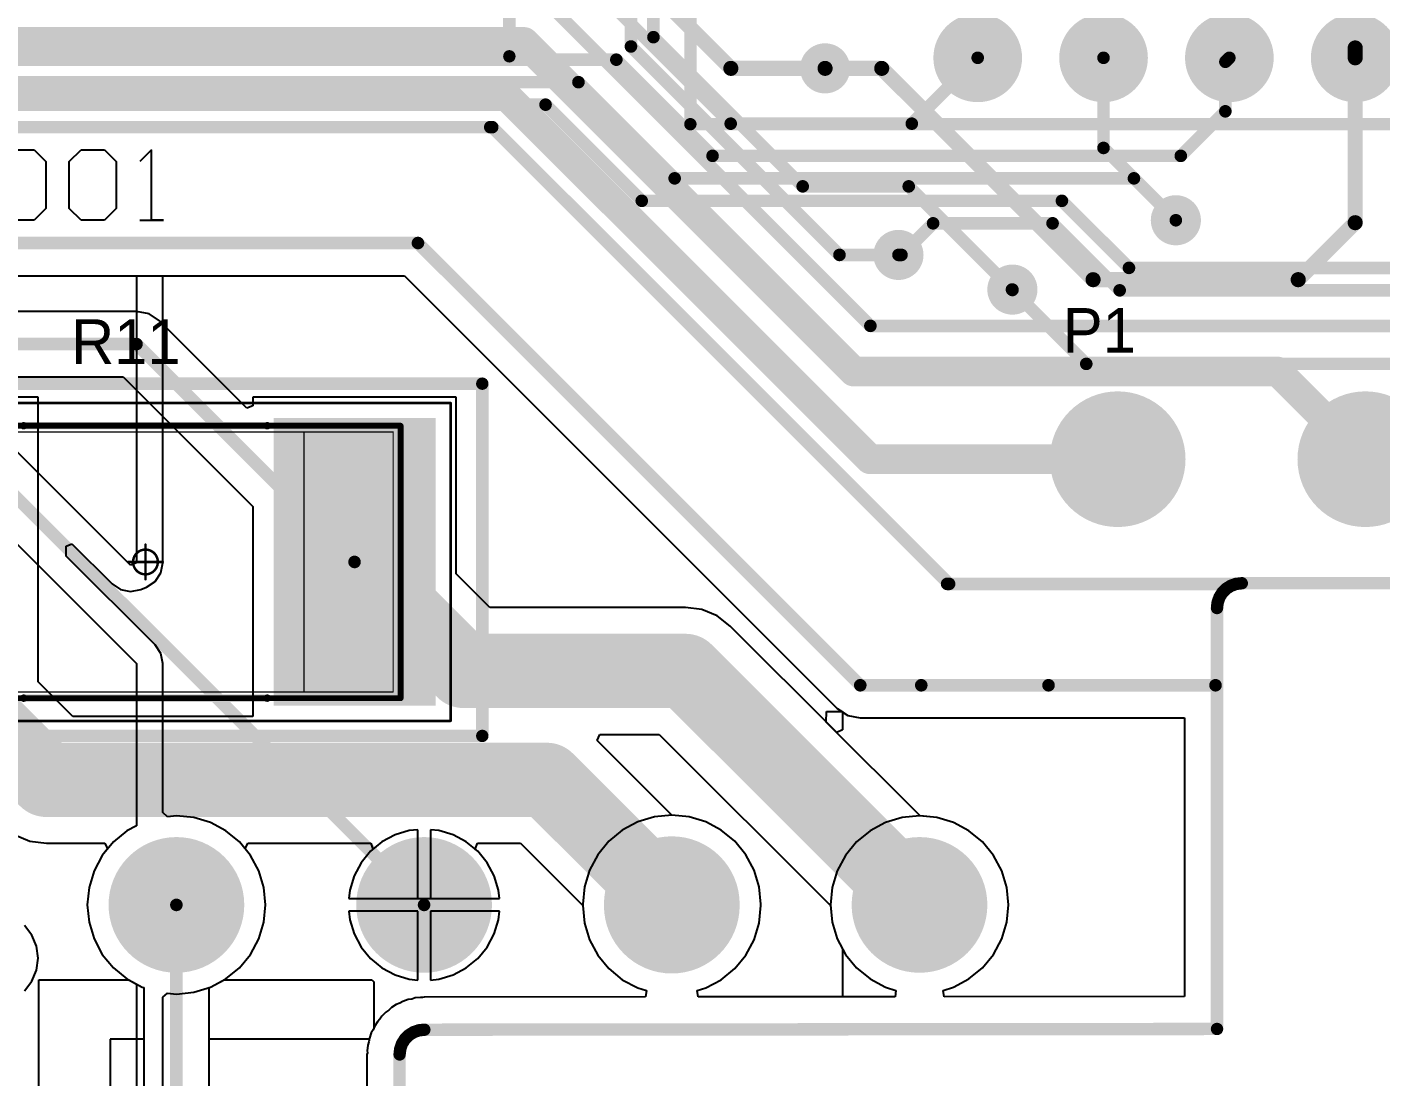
# Model space of a CAD drawing. Header units: millimetres. Extents: x 12 to 126, y 25 to 105.
# Drawn here: x 85.11 to 112.44, y 36.3 to 57.5 of the extents above; entities that cross this region are included whole.
import ezdxf

# ---------------------------------------------------------------- set-up
doc = ezdxf.new("R2010")
doc.units = ezdxf.units.MM
for name, color, linetype in [('BottomLayer', 5, 'Continuous'), ('BottomSolder', 6, 'Continuous'), ('KeepOutLayer', 6, 'Continuous'), ('Mechanical11', 56, 'Continuous'), ('Mechanical12', 56, 'Continuous'), ('Mechanical15', 56, 'Continuous'), ('MultiLayer', 9, 'Continuous'), ('PadHoleLayer', 156, 'Continuous'), ('TopLayer', 1, 'Continuous'), ('TopOverlay', 2, 'Continuous'), ('TopPaste', 8, 'Continuous'), ('TopSolder', 216, 'Continuous'), ('ViaHoleLayer', 16, 'Continuous')]:
    doc.layers.add(name, color=color, linetype=linetype)

# ---------------------------------------------------------------- blocks, each defined once
blk = doc.blocks.new('C_______P____2')
at = {"layer": 'BottomLayer', "const_width": 1.27}
for points in [[(-0.635, 0, 1), (0.635, 0, 1)], [(4.365, 0.015, 1), (5.635, 0.015, 1)], [(4.365, -0.015, 1), (5.635, -0.015, 1)], [(9.365, 0, 1), (10.635, 0, 1)], [(14.365, 0, 1), (15.635, 0, 1)]]:
    blk.add_lwpolyline(points, format="xyb", close=True, dxfattribs=at)
at = {"layer": 'BottomLayer', "const_width": 2.54}
blk.add_lwpolyline([(5, 0.015), (5, -0.015)], dxfattribs=at)
at = {"layer": 'BottomSolder', "const_width": 1.37}
for points in [[(-0.685, 0, 1), (0.685, 0, 1)], [(4.315, 0.015, 1), (5.685, 0.015, 1)], [(9.315, 0, 1), (10.685, 0, 1)], [(14.315, 0, 1), (15.685, 0, 1)], [(4.315, -0.015, 1), (5.685, -0.015, 1)]]:
    blk.add_lwpolyline(points, format="xyb", close=True, dxfattribs=at)
at = {"layer": 'BottomSolder', "const_width": 2.74}
blk.add_lwpolyline([(5, 0.015), (5, -0.015)], dxfattribs=at)
at = {"layer": 'MultiLayer', "const_width": 1.27}
for points in [[(-0.635, 0, 1), (0.635, 0, 1)], [(4.365, 0.015, 1), (5.635, 0.015, 1)], [(4.365, -0.015, 1), (5.635, -0.015, 1)], [(9.365, 0, 1), (10.635, 0, 1)], [(14.365, 0, 1), (15.635, 0, 1)]]:
    blk.add_lwpolyline(points, format="xyb", close=True, dxfattribs=at)
at = {"layer": 'MultiLayer', "const_width": 2.54}
blk.add_lwpolyline([(5, 0.015), (5, -0.015)], dxfattribs=at)
at = {"layer": 'PadHoleLayer', "const_width": 0.787}
for points in [[(-0.394, 0, 1), (0.394, 0, 1)], [(4.606, 0, 1), (5.394, 0, 1)], [(9.606, 0, 1), (10.394, 0, 1)], [(14.606, 0, 1), (15.394, 0, 1)]]:
    blk.add_lwpolyline(points, format="xyb", close=True, dxfattribs=at)
at = {"layer": 'TopLayer', "const_width": 1.27}
for points in [[(-0.635, 0, 1), (0.635, 0, 1)], [(4.365, 0.015, 1), (5.635, 0.015, 1)], [(4.365, -0.015, 1), (5.635, -0.015, 1)], [(9.365, 0, 1), (10.635, 0, 1)], [(14.365, 0, 1), (15.635, 0, 1)]]:
    blk.add_lwpolyline(points, format="xyb", close=True, dxfattribs=at)
at = {"layer": 'TopLayer', "const_width": 2.54}
blk.add_lwpolyline([(5, 0.015), (5, -0.015)], dxfattribs=at)
at = {"layer": 'TopSolder', "const_width": 1.37}
for points in [[(-0.685, 0, 1), (0.685, 0, 1)], [(4.315, 0.015, 1), (5.685, 0.015, 1)], [(9.315, 0, 1), (10.685, 0, 1)], [(14.315, 0, 1), (15.685, 0, 1)], [(4.315, -0.015, 1), (5.685, -0.015, 1)]]:
    blk.add_lwpolyline(points, format="xyb", close=True, dxfattribs=at)
at = {"layer": 'TopSolder', "const_width": 2.74}
blk.add_lwpolyline([(5, 0.015), (5, -0.015)], dxfattribs=at)
blk = doc.blocks.new('C_______P____3')
at = {"layer": 'BottomLayer', "const_width": 1.27}
for points in [[(-0.635, 0, 1), (0.635, 0, 1)], [(4.365, 0.015, 1), (5.635, 0.015, 1)], [(4.365, -0.015, 1), (5.635, -0.015, 1)], [(9.365, 0, 1), (10.635, 0, 1)], [(14.365, 0, 1), (15.635, 0, 1)]]:
    blk.add_lwpolyline(points, format="xyb", close=True, dxfattribs=at)
at = {"layer": 'BottomLayer', "const_width": 2.54}
blk.add_lwpolyline([(5, 0.015), (5, -0.015)], dxfattribs=at)
at = {"layer": 'BottomSolder', "const_width": 1.37}
for points in [[(-0.685, 0, 1), (0.685, 0, 1)], [(4.315, 0.015, 1), (5.685, 0.015, 1)], [(9.315, 0, 1), (10.685, 0, 1)], [(14.315, 0, 1), (15.685, 0, 1)], [(4.315, -0.015, 1), (5.685, -0.015, 1)]]:
    blk.add_lwpolyline(points, format="xyb", close=True, dxfattribs=at)
at = {"layer": 'BottomSolder', "const_width": 2.74}
blk.add_lwpolyline([(5, 0.015), (5, -0.015)], dxfattribs=at)
at = {"layer": 'MultiLayer', "const_width": 1.27}
for points in [[(-0.635, 0, 1), (0.635, 0, 1)], [(4.365, 0.015, 1), (5.635, 0.015, 1)], [(4.365, -0.015, 1), (5.635, -0.015, 1)], [(9.365, 0, 1), (10.635, 0, 1)], [(14.365, 0, 1), (15.635, 0, 1)]]:
    blk.add_lwpolyline(points, format="xyb", close=True, dxfattribs=at)
at = {"layer": 'MultiLayer', "const_width": 2.54}
blk.add_lwpolyline([(5, 0.015), (5, -0.015)], dxfattribs=at)
at = {"layer": 'PadHoleLayer', "const_width": 0.787}
for points in [[(-0.394, 0, 1), (0.394, 0, 1)], [(4.606, 0, 1), (5.394, 0, 1)], [(9.606, 0, 1), (10.394, 0, 1)], [(14.606, 0, 1), (15.394, 0, 1)]]:
    blk.add_lwpolyline(points, format="xyb", close=True, dxfattribs=at)
at = {"layer": 'TopLayer', "const_width": 1.27}
for points in [[(-0.635, 0, 1), (0.635, 0, 1)], [(4.365, 0.015, 1), (5.635, 0.015, 1)], [(4.365, -0.015, 1), (5.635, -0.015, 1)], [(9.365, 0, 1), (10.635, 0, 1)], [(14.365, 0, 1), (15.635, 0, 1)]]:
    blk.add_lwpolyline(points, format="xyb", close=True, dxfattribs=at)
at = {"layer": 'TopLayer', "const_width": 2.54}
blk.add_lwpolyline([(5, 0.015), (5, -0.015)], dxfattribs=at)
at = {"layer": 'TopSolder', "const_width": 1.37}
for points in [[(-0.685, 0, 1), (0.685, 0, 1)], [(4.315, 0.015, 1), (5.685, 0.015, 1)], [(9.315, 0, 1), (10.685, 0, 1)], [(14.315, 0, 1), (15.685, 0, 1)], [(4.315, -0.015, 1), (5.685, -0.015, 1)]]:
    blk.add_lwpolyline(points, format="xyb", close=True, dxfattribs=at)
at = {"layer": 'TopSolder', "const_width": 2.74}
blk.add_lwpolyline([(5, 0.015), (5, -0.015)], dxfattribs=at)
blk = doc.blocks.new('RESC1000X525X52L180M_40')
at = {"layer": 'Mechanical11', "const_width": 0.12}
for points in [[(-5.15, -2.75), (-5.15, 2.75)], [(-5.15, 2.75), (5.15, 2.75)], [(5.15, -2.75), (5.15, 2.75)], [(-5.15, -2.75), (5.15, -2.75)]]:
    blk.add_lwpolyline(points, dxfattribs=at)
at = {"layer": 'Mechanical11', "const_width": 0.06}
for points in [[(-5.18, 2.75, 1), (-5.12, 2.75, 1)], [(-5.18, 2.75, 1), (-5.12, 2.75, 1)], [(5.12, 2.75, 1), (5.18, 2.75, 1)], [(5.12, 2.75, 1), (5.18, 2.75, 1)], [(-5.18, -2.75, 1), (-5.12, -2.75, 1)], [(-5.18, -2.75, 1), (-5.12, -2.75, 1)], [(5.12, -2.75, 1), (5.18, -2.75, 1)], [(5.12, -2.75, 1), (5.18, -2.75, 1)]]:
    blk.add_lwpolyline(points, format="xyb", close=True, dxfattribs=at)
at = {"layer": 'Mechanical12', "const_width": 0.025}
for points in [[(-5, -2.625), (-5, 2.625)], [(-5, 2.625), (-3.2, 2.625)], [(-5, -2.625), (-5, 2.625)], [(-5, 2.625), (5, 2.625)], [(-3.2, -2.625), (-3.2, 2.625)], [(3.2, -2.625), (3.2, 2.625)], [(3.2, 2.625), (5, 2.625)], [(5, -2.625), (5, 2.625)], [(5, -2.625), (5, 2.625)], [(-5, -2.625), (-3.2, -2.625)], [(-5, -2.625), (5, -2.625)], [(3.2, -2.625), (5, -2.625)]]:
    blk.add_lwpolyline(points, dxfattribs=at)
at = {"layer": 'Mechanical12', "const_width": 0.0125}
for points in [[(-5.006, 2.625, 1), (-4.994, 2.625, 1)], [(-5.006, 2.625, 1), (-4.994, 2.625, 1)], [(-5.006, 2.625, 1), (-4.994, 2.625, 1)], [(-5.006, 2.625, 1), (-4.994, 2.625, 1)], [(-3.206, 2.625, 1), (-3.194, 2.625, 1)], [(-3.206, 2.625, 1), (-3.194, 2.625, 1)], [(3.194, 2.625, 1), (3.206, 2.625, 1)], [(3.194, 2.625, 1), (3.206, 2.625, 1)], [(4.994, 2.625, 1), (5.006, 2.625, 1)], [(4.994, 2.625, 1), (5.006, 2.625, 1)], [(4.994, 2.625, 1), (5.006, 2.625, 1)], [(4.994, 2.625, 1), (5.006, 2.625, 1)], [(-5.006, -2.625, 1), (-4.994, -2.625, 1)], [(-5.006, -2.625, 1), (-4.994, -2.625, 1)], [(-5.006, -2.625, 1), (-4.994, -2.625, 1)], [(-5.006, -2.625, 1), (-4.994, -2.625, 1)], [(-3.206, -2.625, 1), (-3.194, -2.625, 1)], [(-3.206, -2.625, 1), (-3.194, -2.625, 1)], [(3.194, -2.625, 1), (3.206, -2.625, 1)], [(3.194, -2.625, 1), (3.206, -2.625, 1)], [(4.994, -2.625, 1), (5.006, -2.625, 1)], [(4.994, -2.625, 1), (5.006, -2.625, 1)], [(4.994, -2.625, 1), (5.006, -2.625, 1)], [(4.994, -2.625, 1), (5.006, -2.625, 1)]]:
    blk.add_lwpolyline(points, format="xyb", close=True, dxfattribs=at)
at = {"layer": 'Mechanical15', "const_width": 0.05}
for points in [[(-6.16, -3.21), (-6.16, 3.21)], [(-6.16, 3.21), (6.16, 3.21)], [(6.16, -3.21), (6.16, 3.21)], [(0, -0.35), (0, 0.35)], [(-0.35, 0), (0.35, 0)], [(-6.16, -3.21), (6.16, -3.21)]]:
    blk.add_lwpolyline(points, dxfattribs=at)
at = {"layer": 'Mechanical15'}
for points, const_width in [([(-6.173, 3.21, 1), (-6.148, 3.21, 1)], 0.025), ([(-6.173, 3.21, 1), (-6.148, 3.21, 1)], 0.025), ([(6.148, 3.21, 1), (6.173, 3.21, 1)], 0.025), ([(6.148, 3.21, 1), (6.173, 3.21, 1)], 0.025), ([(0.25, 0, 1), (-0.25, 0, 1)], 0.05), ([(-0.012, 0.35, 1), (0.013, 0.35, 1)], 0.025), ([(-0.363, 0, 1), (-0.338, 0, 1)], 0.025), ([(-0.262, 0, 1), (-0.238, 0, 1)], 0.025), ([(0.238, 0, 1), (0.262, 0, 1)], 0.025), ([(0.338, 0, 1), (0.363, 0, 1)], 0.025), ([(-0.012, -0.35, 1), (0.013, -0.35, 1)], 0.025), ([(-6.173, -3.21, 1), (-6.148, -3.21, 1)], 0.025), ([(-6.173, -3.21, 1), (-6.148, -3.21, 1)], 0.025), ([(6.148, -3.21, 1), (6.173, -3.21, 1)], 0.025), ([(6.148, -3.21, 1), (6.173, -3.21, 1)], 0.025)]:
    blk.add_lwpolyline(points, format="xyb", close=True, dxfattribs=dict(at, const_width=const_width))
at = {"layer": 'TopLayer'}
for points in [[(-2.685, 2.805), (-5.755, 2.805), (-2.685, -2.805), (-5.755, -2.805)], [(2.685, -2.805), (5.755, -2.805), (2.685, 2.805), (5.755, 2.805)]]:
    blk.add_solid(points, dxfattribs=at)
at = {"layer": 'TopOverlay', "const_width": 0.15}
for points in [[(-2.46, 2.75), (2.46, 2.75)], [(-2.46, -2.75), (2.46, -2.75)]]:
    blk.add_lwpolyline(points, dxfattribs=at)
at = {"layer": 'TopOverlay', "const_width": 0.075}
for points in [[(-2.497, 2.75, 1), (-2.422, 2.75, 1)], [(2.422, 2.75, 1), (2.497, 2.75, 1)], [(-2.497, -2.75, 1), (-2.422, -2.75, 1)], [(2.422, -2.75, 1), (2.497, -2.75, 1)]]:
    blk.add_lwpolyline(points, format="xyb", close=True, dxfattribs=at)
at = {"layer": 'TopPaste'}
for points in [[(-2.685, 2.805), (-5.755, 2.805), (-2.685, -2.805), (-5.755, -2.805)], [(2.685, -2.805), (5.755, -2.805), (2.685, 2.805), (5.755, 2.805)]]:
    blk.add_solid(points, dxfattribs=at)
at = {"layer": 'TopSolder'}
for points in [[(-2.585, 2.905), (-5.855, 2.905), (-2.585, -2.905), (-5.855, -2.905)], [(2.585, -2.905), (5.855, -2.905), (2.585, 2.905), (5.855, 2.905)]]:
    blk.add_solid(points, dxfattribs=at)
blk = doc.blocks.new('___8_52')
at = {"layer": 'BottomLayer', "const_width": 0.795}
for points in [[(19.923, 7.62, 1), (20.718, 7.62, 1)], [(19.923, 5.08, 1), (20.718, 5.08, 1)], [(19.923, 2.54, 1), (20.718, 2.54, 1)], [(19.923, 0, 1), (20.718, 0, 1)]]:
    blk.add_lwpolyline(points, format="xyb", close=True, dxfattribs=at)
at = {"layer": 'BottomSolder', "const_width": 0.895}
for points in [[(19.873, 7.62, 1), (20.768, 7.62, 1)], [(19.873, 5.08, 1), (20.768, 5.08, 1)], [(19.873, 2.54, 1), (20.768, 2.54, 1)], [(19.873, 0, 1), (20.768, 0, 1)]]:
    blk.add_lwpolyline(points, format="xyb", close=True, dxfattribs=at)
at = {"layer": 'MultiLayer', "const_width": 0.795}
for points in [[(19.923, 7.62, 1), (20.718, 7.62, 1)], [(19.923, 5.08, 1), (20.718, 5.08, 1)], [(19.923, 2.54, 1), (20.718, 2.54, 1)], [(19.923, 0, 1), (20.718, 0, 1)]]:
    blk.add_lwpolyline(points, format="xyb", close=True, dxfattribs=at)
at = {"layer": 'PadHoleLayer', "const_width": 0.51}
for points in [[(20.065, 7.62, 1), (20.575, 7.62, 1)], [(20.065, 5.08, 1), (20.575, 5.08, 1)], [(20.065, 2.54, 1), (20.575, 2.54, 1)], [(20.065, 0, 1), (20.575, 0, 1)]]:
    blk.add_lwpolyline(points, format="xyb", close=True, dxfattribs=at)
at = {"layer": 'TopLayer', "const_width": 0.795}
for points in [[(19.923, 7.62, 1), (20.718, 7.62, 1)], [(19.923, 5.08, 1), (20.718, 5.08, 1)], [(19.923, 2.54, 1), (20.718, 2.54, 1)], [(19.923, 0, 1), (20.718, 0, 1)]]:
    blk.add_lwpolyline(points, format="xyb", close=True, dxfattribs=at)
at = {"layer": 'TopOverlay', "const_width": 0.25}
for points in [[(21.66, -5.8), (21.66, 19.2)], [(21.66, -5.8), (10.8, -5.8)]]:
    blk.add_lwpolyline(points, dxfattribs=at)
at = {"layer": 'TopOverlay', "const_width": 0.125}
blk.add_lwpolyline([(21.598, -5.8, 1), (21.723, -5.8, 1)], format="xyb", close=True, dxfattribs=at)
blk.add_lwpolyline([(21.598, -5.8, 1), (21.723, -5.8, 1)], format="xyb", close=True, dxfattribs=at)
at = {"layer": 'TopSolder', "const_width": 0.895}
for points in [[(19.873, 7.62, 1), (20.768, 7.62, 1)], [(19.873, 5.08, 1), (20.768, 5.08, 1)], [(19.873, 2.54, 1), (20.768, 2.54, 1)], [(19.873, 0, 1), (20.768, 0, 1)]]:
    blk.add_lwpolyline(points, format="xyb", close=True, dxfattribs=at)

msp = doc.modelspace()

# ---------------------------------------------------------------- linework, layer by layer
at = {"layer": 'BottomLayer'}
for p, q in [((55.14, 52.48), (87.318, 52.48)), ((87.318, 52.48), (87.318, 46.681)), ((87.848, 46.681), (87.848, 52.48)), ((87.848, 52.48), (92.727, 52.48)), ((92.727, 52.48), (101.464, 43.744)), ((87.201, 46.632), (83.066, 50.766)), ((82.327, 49.64), (87.318, 44.649)), ((85.9, 47.017), (86.017, 47.066)), ((85.9, 46.817), (85.9, 47.017)), ((86.017, 47.066), (86.826, 46.257)), ((87.693, 45.024), (85.9, 46.817)), ((87.318, 46.681), (87.201, 46.632)), ((87.693, 46.306), (87.808, 46.478)), ((87.808, 46.478), (87.848, 46.681)), ((86.826, 46.257), (86.998, 46.142)), ((87.404, 46.142), (87.521, 46.191)), ((87.521, 46.191), (87.693, 46.306)), ((86.998, 46.142), (87.201, 46.102)), ((87.201, 46.102), (87.404, 46.142)), ((87.808, 44.852), (87.693, 45.024)), ((87.848, 44.649), (87.808, 44.852)), ((87.318, 44.649), (87.318, 41.373)), ((87.848, 41.641), (87.848, 44.649)), ((101.464, 43.744), (101.464, 43.744)), ((101.464, 43.744), (101.678, 43.601)), ((101.678, 43.601), (101.93, 43.55)), ((101.93, 43.55), (101.93, 43.55)), ((101.93, 43.55), (108.472, 43.55)), ((108.472, 43.55), (108.472, 37.927)), ((87.943, 41.556), (87.848, 41.641)), ((88.125, 41.574), (87.943, 41.556)), ((88.476, 41.539), (88.125, 41.574)), ((97.774, 41.554), (97.437, 41.452)), ((98.125, 41.589), (97.774, 41.554)), ((98.476, 41.554), (98.125, 41.589)), ((98.813, 41.452), (98.476, 41.554)), ((103.125, 41.574), (102.774, 41.539)), ((103.476, 41.539), (103.125, 41.574)), ((87.126, 41.271), (86.853, 41.047)), ((87.318, 41.373), (87.126, 41.271)), ((88.813, 41.437), (88.476, 41.539)), ((89.124, 41.271), (88.813, 41.437)), ((89.397, 41.047), (89.124, 41.271)), ((92.826, 41.277), (92.539, 41.19)), ((92.998, 41.294), (92.826, 41.277)), ((92.998, 39.902), (92.998, 41.294)), ((93.424, 41.277), (93.252, 41.294)), ((93.252, 41.294), (93.252, 39.902)), ((93.711, 41.19), (93.424, 41.277)), ((97.126, 41.286), (96.853, 41.062)), ((97.437, 41.452), (97.126, 41.286)), ((99.124, 41.286), (98.813, 41.452)), ((99.397, 41.062), (99.124, 41.286)), ((102.126, 41.271), (101.853, 41.047)), ((102.437, 41.437), (102.126, 41.271)), ((102.774, 41.539), (102.437, 41.437)), ((103.813, 41.437), (103.476, 41.539)), ((104.124, 41.271), (103.813, 41.437)), ((104.397, 41.047), (104.124, 41.271)), ((86.853, 41.047), (86.629, 40.774)), ((89.621, 40.774), (89.397, 41.047)), ((92.274, 41.048), (92.042, 40.858)), ((92.539, 41.19), (92.274, 41.048)), ((93.976, 41.048), (93.711, 41.19)), ((94.208, 40.858), (93.976, 41.048)), ((96.853, 41.062), (96.629, 40.789)), ((99.621, 40.789), (99.397, 41.062)), ((101.853, 41.047), (101.629, 40.774)), ((104.621, 40.774), (104.397, 41.047)), ((86.629, 40.774), (86.463, 40.463)), ((89.787, 40.463), (89.621, 40.774)), ((92.042, 40.858), (91.852, 40.626)), ((94.398, 40.626), (94.208, 40.858)), ((96.629, 40.789), (96.463, 40.478)), ((99.787, 40.478), (99.621, 40.789)), ((101.629, 40.774), (101.463, 40.463)), ((104.787, 40.463), (104.621, 40.774)), ((86.463, 40.463), (86.361, 40.126)), ((89.889, 40.126), (89.787, 40.463)), ((91.852, 40.626), (91.71, 40.361)), ((94.54, 40.361), (94.398, 40.626)), ((96.463, 40.478), (96.361, 40.141)), ((99.889, 40.141), (99.787, 40.478)), ((101.463, 40.463), (101.361, 40.126)), ((104.889, 40.126), (104.787, 40.463)), ((91.71, 40.361), (91.623, 40.074)), ((94.627, 40.074), (94.54, 40.361)), ((86.361, 40.126), (86.326, 39.775)), ((89.924, 39.775), (89.889, 40.126)), ((91.623, 40.074), (91.606, 39.902)), ((91.606, 39.902), (92.998, 39.902)), ((93.252, 39.902), (94.644, 39.902)), ((94.644, 39.902), (94.627, 40.074)), ((96.361, 40.141), (96.326, 39.79)), ((99.924, 39.79), (99.889, 40.141)), ((101.361, 40.126), (101.326, 39.775)), ((104.924, 39.775), (104.889, 40.126)), ((86.326, 39.775), (86.361, 39.424)), ((89.889, 39.424), (89.924, 39.775)), ((92.998, 39.648), (91.606, 39.648)), ((91.606, 39.648), (91.623, 39.476)), ((92.998, 38.256), (92.998, 39.648)), ((94.644, 39.648), (93.252, 39.648)), ((93.252, 39.648), (93.252, 38.256)), ((94.627, 39.476), (94.644, 39.648)), ((96.326, 39.79), (96.326, 39.76)), ((96.326, 39.76), (96.361, 39.409)), ((99.889, 39.409), (99.924, 39.76)), ((99.924, 39.76), (99.924, 39.79)), ((101.326, 39.775), (101.361, 39.424)), ((104.889, 39.424), (104.924, 39.775)), ((85.209, 39.167), (85.061, 39.361)), ((86.361, 39.424), (86.463, 39.087)), ((89.787, 39.087), (89.889, 39.424)), ((91.623, 39.476), (91.71, 39.189)), ((94.54, 39.189), (94.627, 39.476)), ((96.361, 39.409), (96.463, 39.072)), ((99.787, 39.072), (99.889, 39.409)), ((101.361, 39.424), (101.463, 39.087)), ((104.787, 39.087), (104.889, 39.424)), ((85.303, 38.942), (85.209, 39.167)), ((86.463, 39.087), (86.629, 38.776)), ((89.621, 38.776), (89.787, 39.087)), ((91.71, 39.189), (91.852, 38.924)), ((94.398, 38.924), (94.54, 39.189)), ((101.463, 39.087), (101.629, 38.776)), ((104.621, 38.776), (104.787, 39.087)), ((85.334, 38.7), (85.303, 38.942)), ((91.852, 38.924), (92.042, 38.692)), ((94.208, 38.692), (94.398, 38.924)), ((96.463, 39.072), (96.629, 38.761)), ((99.621, 38.761), (99.787, 39.072)), ((85.303, 38.458), (85.334, 38.7)), ((86.629, 38.776), (86.853, 38.503)), ((89.397, 38.503), (89.621, 38.776)), ((92.042, 38.692), (92.274, 38.502)), ((93.976, 38.502), (94.208, 38.692)), ((96.629, 38.761), (96.853, 38.488)), ((99.397, 38.488), (99.621, 38.761)), ((101.629, 38.776), (101.853, 38.503)), ((104.397, 38.503), (104.621, 38.776)), ((85.209, 38.233), (85.303, 38.458)), ((86.853, 38.503), (87.126, 38.279)), ((87.126, 38.279), (87.318, 38.177)), ((88.813, 38.113), (89.124, 38.279)), ((89.124, 38.279), (89.397, 38.503)), ((92.274, 38.502), (92.539, 38.36)), ((92.539, 38.36), (92.826, 38.273)), ((92.826, 38.273), (92.998, 38.256)), ((93.252, 38.256), (93.424, 38.273)), ((93.424, 38.273), (93.711, 38.36)), ((93.711, 38.36), (93.976, 38.502)), ((96.853, 38.488), (97.126, 38.264)), ((97.126, 38.264), (97.437, 38.098)), ((98.813, 38.098), (99.124, 38.264)), ((99.124, 38.264), (99.397, 38.488)), ((101.853, 38.503), (102.126, 38.279)), ((102.126, 38.279), (102.437, 38.113)), ((103.813, 38.113), (104.124, 38.279)), ((104.124, 38.279), (104.397, 38.503)), ((85.061, 38.039), (85.209, 38.233)), ((87.318, 38.177), (87.318, 28.881)), ((87.848, 37.909), (87.943, 37.994)), ((87.943, 37.994), (88.125, 37.976)), ((88.125, 37.976), (88.476, 38.011)), ((88.476, 38.011), (88.813, 38.113)), ((97.437, 38.098), (97.616, 38.044)), ((97.616, 38.044), (97.597, 37.917)), ((98.637, 38.045), (98.813, 38.098)), ((98.656, 37.918), (98.637, 38.045)), ((102.437, 38.113), (102.65, 38.049)), ((102.65, 38.049), (102.631, 37.922)), ((103.603, 38.049), (103.813, 38.113)), ((103.622, 37.922), (103.603, 38.049)), ((87.848, 28.933), (87.848, 37.909)), ((92.563, 37.762), (92.468, 37.702)), ((92.632, 37.788), (92.563, 37.762)), ((92.695, 37.826), (92.632, 37.788)), ((92.801, 37.863), (92.695, 37.826)), ((92.874, 37.873), (92.801, 37.863)), ((92.944, 37.896), (92.874, 37.873)), ((93.055, 37.908), (92.944, 37.896)), ((93.092, 37.905), (93.055, 37.908)), ((93.129, 37.913), (93.092, 37.905)), ((97.597, 37.917), (93.129, 37.913)), ((102.631, 37.922), (98.656, 37.918)), ((108.472, 37.927), (103.622, 37.922)), ((92.233, 37.47), (92.182, 37.416)), ((92.274, 37.531), (92.233, 37.47)), ((92.353, 37.611), (92.274, 37.531)), ((92.414, 37.652), (92.353, 37.611)), ((92.468, 37.702), (92.414, 37.652)), ((92.059, 37.189), (92.022, 37.083)), ((92.096, 37.252), (92.059, 37.189)), ((92.123, 37.322), (92.096, 37.252)), ((92.182, 37.416), (92.123, 37.322)), ((91.989, 36.94), (91.977, 36.828)), ((92.011, 37.01), (91.989, 36.94)), ((92.022, 37.083), (92.011, 37.01)), ((91.98, 36.791), (91.972, 36.755)), ((91.972, 36.755), (91.972, 28.933)), ((91.977, 36.828), (91.98, 36.791))]:
    msp.add_line(p, q, dxfattribs=at)
for points, const_width in [([(97.754, 57.297), (97.754, 74.192)], 0.254), ([(97.3, 57.109), (97.3, 73.737)], 0.254), ([(94.9, 58.7), (102.133, 51.467)], 0.254), ([(77.8, 57.2), (95.142, 57.2)], 0.6), ([(95.142, 57.2), (101.797, 50.545)], 0.6), ([(97.754, 57.297), (100.767, 54.284)], 0.254), ([(97.3, 57.109), (101.509, 52.9)], 0.254), ([(106.84, 55.06), (106.84, 56.88)], 0.254), ([(111.92, 53.551), (111.92, 56.88)], 0.305), ([(101.219, 56.667), (102.362, 56.667)], 0.305), ([(102.362, 56.667), (106.629, 52.4)], 0.305), ([(75.8, 56.2), (94.7, 56.2)], 0.6), ([(94.7, 56.2), (102.125, 48.775)], 0.6), ([(106.84, 55.06), (108.3, 53.6)], 0.254), ([(100.767, 54.284), (102.908, 54.284)], 0.254), ([(102.908, 54.284), (104.992, 52.2)], 0.254), ([(110.769, 52.4), (111.92, 53.551)], 0.305), ([(101.509, 52.9), (102.7, 52.9)], 0.254), ([(106.629, 52.4), (110.769, 52.4)], 0.305), ([(104.992, 52.2), (105, 52.2)], 0.254), ([(102.133, 51.467), (113.029, 51.467)], 0.254), ([(101.797, 50.545), (110.355, 50.545)], 0.6), ([(110.355, 50.545), (112.125, 48.775)], 0.6), ([(82.6, 50.3), (93.125, 39.775)], 0.254), ([(102.125, 48.775), (107.125, 48.775)], 0.6)]:
    msp.add_lwpolyline(points, dxfattribs=dict(at, const_width=const_width))
for points, const_width in [([(94.992, 57.2, 1), (95.292, 57.2, 1)], 0.3), ([(94.992, 57.2, 1), (95.292, 57.2, 1)], 0.3), ([(97.691, 57.297, 1), (97.818, 57.297, 1)], 0.127), ([(97.691, 57.297, 1), (97.818, 57.297, 1)], 0.127), ([(97.237, 57.109, 1), (97.364, 57.109, 1)], 0.127), ([(97.237, 57.109, 1), (97.364, 57.109, 1)], 0.127), ([(101.016, 56.667, 1), (101.422, 56.667, 1)], 0.406), ([(106.776, 56.88, 1), (106.903, 56.88, 1)], 0.127), ([(111.844, 56.88, 1), (111.996, 56.88, 1)], 0.152), ([(101.143, 56.667, 1), (101.295, 56.667, 1)], 0.152), ([(102.286, 56.667, 1), (102.438, 56.667, 1)], 0.152), ([(102.286, 56.667, 1), (102.438, 56.667, 1)], 0.152), ([(94.55, 56.2, 1), (94.85, 56.2, 1)], 0.3), ([(94.55, 56.2, 1), (94.85, 56.2, 1)], 0.3), ([(106.776, 55.06, 1), (106.903, 55.06, 1)], 0.127), ([(106.776, 55.06, 1), (106.903, 55.06, 1)], 0.127), ([(100.704, 54.284, 1), (100.831, 54.284, 1)], 0.127), ([(100.704, 54.284, 1), (100.831, 54.284, 1)], 0.127), ([(102.844, 54.284, 1), (102.971, 54.284, 1)], 0.127), ([(102.844, 54.284, 1), (102.971, 54.284, 1)], 0.127), ([(108.097, 53.6, 1), (108.503, 53.6, 1)], 0.406), ([(108.236, 53.6, 1), (108.363, 53.6, 1)], 0.127), ([(111.844, 53.551, 1), (111.996, 53.551, 1)], 0.152), ([(111.844, 53.551, 1), (111.996, 53.551, 1)], 0.152), ([(102.497, 52.9, 1), (102.903, 52.9, 1)], 0.406), ([(101.446, 52.9, 1), (101.573, 52.9, 1)], 0.127), ([(101.446, 52.9, 1), (101.573, 52.9, 1)], 0.127), ([(102.637, 52.9, 1), (102.764, 52.9, 1)], 0.127), ([(104.797, 52.2, 1), (105.203, 52.2, 1)], 0.406), ([(106.553, 52.4, 1), (106.705, 52.4, 1)], 0.152), ([(106.553, 52.4, 1), (106.705, 52.4, 1)], 0.152), ([(110.693, 52.4, 1), (110.846, 52.4, 1)], 0.152), ([(110.693, 52.4, 1), (110.846, 52.4, 1)], 0.152), ([(104.928, 52.2, 1), (105.055, 52.2, 1)], 0.127), ([(104.928, 52.2, 1), (105.055, 52.2, 1)], 0.127), ([(104.937, 52.2, 1), (105.064, 52.2, 1)], 0.127), ([(102.07, 51.467, 1), (102.197, 51.467, 1)], 0.127), ([(102.07, 51.467, 1), (102.197, 51.467, 1)], 0.127), ([(101.647, 50.545, 1), (101.947, 50.545, 1)], 0.3), ([(101.647, 50.545, 1), (101.947, 50.545, 1)], 0.3), ([(110.205, 50.545, 1), (110.505, 50.545, 1)], 0.3), ([(110.205, 50.545, 1), (110.505, 50.545, 1)], 0.3), ([(101.975, 48.775, 1), (102.275, 48.775, 1)], 0.3), ([(101.975, 48.775, 1), (102.275, 48.775, 1)], 0.3), ([(106.975, 48.775, 1), (107.275, 48.775, 1)], 0.3), ([(111.975, 48.775, 1), (112.275, 48.775, 1)], 0.3), ([(93.061, 39.775, 1), (93.188, 39.775, 1)], 0.127)]:
    msp.add_lwpolyline(points, format="xyb", close=True, dxfattribs=dict(at, const_width=const_width))
at = {"layer": 'BottomSolder', "const_width": 0.506}
for points in [[(100.966, 56.667, 1), (101.472, 56.667, 1)], [(108.047, 53.6, 1), (108.553, 53.6, 1)], [(102.447, 52.9, 1), (102.953, 52.9, 1)], [(104.747, 52.2, 1), (105.253, 52.2, 1)]]:
    msp.add_lwpolyline(points, format="xyb", close=True, dxfattribs=at)
at = {"layer": 'KeepOutLayer'}
for points, const_width in [([(61.84, 55.48), (94.46, 55.48)], 0.254), ([(94.46, 55.48), (94.5, 55.48)], 0.254), ([(94.5, 55.48), (103.723, 46.257)], 0.254), ([(55.14, 53.14), (93, 53.14)], 0.254), ([(93, 53.14), (101.93, 44.21)], 0.254), ([(103.683, 46.257), (103.723, 46.257)], 0.254), ([(103.723, 46.257), (109.519, 46.257)], 0.254), ([(109.18, 45.987), (109.239, 46.082)], 0.25), ([(109.239, 46.082), (109.318, 46.161)], 0.25), ([(109.318, 46.161), (109.413, 46.22)], 0.25), ([(109.413, 46.22), (109.519, 46.257)], 0.25), ([(109.519, 46.257), (109.63, 46.27)], 0.25), ([(109.63, 46.27), (124.13, 46.27)], 0.25), ([(109.13, 45.77), (109.143, 45.881)], 0.25), ([(109.143, 45.881), (109.18, 45.987)], 0.25), ([(109.13, 37.27), (109.13, 45.77)], 0.25), ([(101.93, 44.21), (105.73, 44.21)], 0.254), ([(103.16, 44.21), (109.1, 44.21)], 0.254), ([(92.679, 36.972), (92.739, 37.067)], 0.25), ([(92.739, 37.067), (92.818, 37.146)], 0.25), ([(92.818, 37.146), (92.913, 37.205)], 0.25), ([(92.913, 37.205), (93.018, 37.242)], 0.25), ([(93.018, 37.242), (93.13, 37.255)], 0.25), ([(93.13, 37.255), (109.13, 37.27)], 0.25), ([(92.63, 36.755), (92.643, 36.866)], 0.25), ([(92.643, 36.866), (92.679, 36.972)], 0.25), ([(92.63, 28.275), (92.63, 36.755)], 0.25)]:
    msp.add_lwpolyline(points, dxfattribs=dict(at, const_width=const_width))
for points, const_width in [([(94.397, 55.48, 1), (94.524, 55.48, 1)], 0.127), ([(94.397, 55.48, 1), (94.524, 55.48, 1)], 0.127), ([(94.436, 55.48, 1), (94.563, 55.48, 1)], 0.127), ([(94.436, 55.48, 1), (94.563, 55.48, 1)], 0.127), ([(92.937, 53.14, 1), (93.064, 53.14, 1)], 0.127), ([(92.937, 53.14, 1), (93.064, 53.14, 1)], 0.127), ([(103.619, 46.257, 1), (103.746, 46.257, 1)], 0.127), ([(103.659, 46.257, 1), (103.786, 46.257, 1)], 0.127), ([(103.659, 46.257, 1), (103.786, 46.257, 1)], 0.127), ([(103.659, 46.257, 1), (103.786, 46.257, 1)], 0.127), ([(109.177, 46.082, 1), (109.302, 46.082, 1)], 0.125), ([(109.177, 46.082, 1), (109.302, 46.082, 1)], 0.125), ([(109.256, 46.161, 1), (109.381, 46.161, 1)], 0.125), ([(109.256, 46.161, 1), (109.381, 46.161, 1)], 0.125), ([(109.351, 46.22, 1), (109.476, 46.22, 1)], 0.125), ([(109.351, 46.22, 1), (109.476, 46.22, 1)], 0.125), ([(109.455, 46.257, 1), (109.582, 46.257, 1)], 0.127), ([(109.456, 46.257, 1), (109.581, 46.257, 1)], 0.125), ([(109.456, 46.257, 1), (109.581, 46.257, 1)], 0.125), ([(109.568, 46.27, 1), (109.693, 46.27, 1)], 0.125), ([(109.568, 46.27, 1), (109.693, 46.27, 1)], 0.125), ([(109.08, 45.881, 1), (109.205, 45.881, 1)], 0.125), ([(109.08, 45.881, 1), (109.205, 45.881, 1)], 0.125), ([(109.117, 45.987, 1), (109.242, 45.987, 1)], 0.125), ([(109.117, 45.987, 1), (109.242, 45.987, 1)], 0.125), ([(109.068, 45.77, 1), (109.193, 45.77, 1)], 0.125), ([(109.068, 45.77, 1), (109.193, 45.77, 1)], 0.125), ([(101.866, 44.21, 1), (101.993, 44.21, 1)], 0.127), ([(101.866, 44.21, 1), (101.993, 44.21, 1)], 0.127), ([(103.097, 44.21, 1), (103.224, 44.21, 1)], 0.127), ([(105.666, 44.21, 1), (105.793, 44.21, 1)], 0.127), ([(109.037, 44.21, 1), (109.164, 44.21, 1)], 0.127), ([(92.676, 37.067, 1), (92.801, 37.067, 1)], 0.125), ([(92.676, 37.067, 1), (92.801, 37.067, 1)], 0.125), ([(92.756, 37.146, 1), (92.881, 37.146, 1)], 0.125), ([(92.756, 37.146, 1), (92.881, 37.146, 1)], 0.125), ([(92.85, 37.205, 1), (92.975, 37.205, 1)], 0.125), ([(92.85, 37.205, 1), (92.975, 37.205, 1)], 0.125), ([(92.956, 37.242, 1), (93.081, 37.242, 1)], 0.125), ([(92.956, 37.242, 1), (93.081, 37.242, 1)], 0.125), ([(93.067, 37.255, 1), (93.192, 37.255, 1)], 0.125), ([(93.067, 37.255, 1), (93.192, 37.255, 1)], 0.125), ([(109.068, 37.27, 1), (109.193, 37.27, 1)], 0.125), ([(109.068, 37.27, 1), (109.193, 37.27, 1)], 0.125), ([(92.58, 36.866, 1), (92.705, 36.866, 1)], 0.125), ([(92.58, 36.866, 1), (92.705, 36.866, 1)], 0.125), ([(92.617, 36.972, 1), (92.742, 36.972, 1)], 0.125), ([(92.617, 36.972, 1), (92.742, 36.972, 1)], 0.125), ([(92.568, 36.755, 1), (92.693, 36.755, 1)], 0.125), ([(92.568, 36.755, 1), (92.693, 36.755, 1)], 0.125)]:
    msp.add_lwpolyline(points, format="xyb", close=True, dxfattribs=dict(at, const_width=const_width))
at = {"layer": 'MultiLayer', "const_width": 0.406}
for points in [[(101.016, 56.667, 1), (101.422, 56.667, 1)], [(108.097, 53.6, 1), (108.503, 53.6, 1)], [(102.497, 52.9, 1), (102.903, 52.9, 1)], [(104.797, 52.2, 1), (105.203, 52.2, 1)]]:
    msp.add_lwpolyline(points, format="xyb", close=True, dxfattribs=at)
at = {"layer": 'TopLayer'}
for p, q in [((59.4, 52.48), (92.727, 52.48)), ((92.727, 52.48), (101.464, 43.744)), ((87.32, 51.76), (81.3, 51.76)), ((87.572, 51.709), (87.32, 51.76)), ((87.32, 51.76), (87.32, 51.76)), ((87.786, 51.566), (87.572, 51.709)), ((89.548, 49.805), (87.786, 51.566)), ((81.573, 50.44), (87.047, 50.44)), ((87.047, 50.44), (89.665, 47.822)), ((85.335, 50.025), (81.338, 50.025)), ((85.335, 44.277), (85.335, 50.025)), ((93.775, 50.025), (89.665, 50.025)), ((89.665, 50.025), (89.665, 49.854)), ((93.775, 46.457), (93.775, 50.025)), ((89.665, 49.854), (89.548, 49.805)), ((89.665, 47.822), (89.665, 43.581)), ((94.451, 45.781), (93.775, 46.457)), ((98.4, 45.781), (94.451, 45.781)), ((98.732, 45.737), (98.4, 45.781)), ((99.04, 45.609), (98.732, 45.737)), ((99.306, 45.406), (99.04, 45.609)), ((101.453, 43.259), (99.306, 45.406)), ((86.031, 43.581), (85.335, 44.277)), ((101.464, 43.744), (101.464, 43.744)), ((101.464, 43.744), (101.57, 43.672)), ((89.665, 43.581), (86.031, 43.581)), ((101.244, 43.467), (101.246, 43.68)), ((103.139, 41.572), (101.244, 43.467)), ((101.246, 43.68), (101.559, 43.68)), ((101.559, 43.68), (101.678, 43.601)), ((101.57, 43.672), (101.57, 43.307)), ((101.678, 43.601), (101.93, 43.55)), ((101.93, 43.55), (101.93, 43.55)), ((101.93, 43.55), (108.472, 43.55)), ((108.472, 43.55), (108.472, 37.927)), ((96.62, 43.092), (96.672, 43.219)), ((96.672, 43.219), (97.869, 43.219)), ((97.869, 43.219), (101.328, 39.761)), ((101.57, 43.307), (101.453, 43.259)), ((98.123, 41.588), (96.62, 43.092)), ((98.125, 41.589), (98.123, 41.588)), ((98.476, 41.554), (98.125, 41.589)), ((98.813, 41.452), (98.476, 41.554)), ((103.476, 41.539), (103.139, 41.572)), ((99.124, 41.286), (98.813, 41.452)), ((99.397, 41.062), (99.124, 41.286)), ((103.813, 41.437), (103.476, 41.539)), ((104.124, 41.271), (103.813, 41.437)), ((104.397, 41.047), (104.124, 41.271)), ((84.86, 41.191), (85.168, 41.063)), ((85.168, 41.063), (85.5, 41.019)), ((85.5, 41.019), (86.682, 41.019)), ((86.682, 41.019), (86.736, 40.904)), ((89.514, 40.904), (89.568, 41.019)), ((89.568, 41.019), (92.05, 41.019)), ((92.05, 41.019), (92.093, 40.899)), ((94.157, 40.899), (94.2, 41.019)), ((94.2, 41.019), (95.069, 41.019)), ((95.069, 41.019), (96.326, 39.762)), ((99.621, 40.789), (99.397, 41.062)), ((104.621, 40.774), (104.397, 41.047)), ((86.629, 40.774), (86.463, 40.463)), ((86.736, 40.904), (86.629, 40.774)), ((89.621, 40.774), (89.514, 40.904)), ((89.787, 40.463), (89.621, 40.774)), ((92.042, 40.858), (91.852, 40.626)), ((92.093, 40.899), (92.042, 40.858)), ((94.208, 40.858), (94.157, 40.899)), ((94.398, 40.626), (94.208, 40.858)), ((99.787, 40.478), (99.621, 40.789)), ((104.787, 40.463), (104.621, 40.774)), ((86.463, 40.463), (86.361, 40.126)), ((89.889, 40.126), (89.787, 40.463)), ((91.852, 40.626), (91.71, 40.361)), ((94.54, 40.361), (94.398, 40.626)), ((99.889, 40.141), (99.787, 40.478)), ((104.889, 40.126), (104.787, 40.463)), ((91.71, 40.361), (91.623, 40.074)), ((94.627, 40.074), (94.54, 40.361)), ((86.361, 40.126), (86.326, 39.775)), ((89.924, 39.775), (89.889, 40.126)), ((91.623, 40.074), (91.606, 39.902)), ((91.606, 39.902), (93.125, 39.902)), ((93.125, 39.902), (94.644, 39.902)), ((94.644, 39.902), (94.627, 40.074)), ((99.924, 39.79), (99.889, 40.141)), ((104.924, 39.775), (104.889, 40.126)), ((86.326, 39.775), (86.361, 39.424)), ((89.889, 39.424), (89.924, 39.775)), ((92.998, 39.648), (91.606, 39.648)), ((91.606, 39.648), (91.623, 39.476)), ((92.998, 38.256), (92.998, 39.648)), ((94.644, 39.648), (93.252, 39.648)), ((93.252, 39.648), (93.252, 38.256)), ((94.627, 39.476), (94.644, 39.648)), ((96.326, 39.762), (96.326, 39.76)), ((96.326, 39.76), (96.361, 39.409)), ((99.889, 39.409), (99.924, 39.76)), ((99.924, 39.76), (99.924, 39.79)), ((101.328, 39.761), (101.361, 39.424)), ((104.889, 39.424), (104.924, 39.775)), ((86.361, 39.424), (86.463, 39.087)), ((89.787, 39.087), (89.889, 39.424)), ((91.623, 39.476), (91.71, 39.189)), ((94.54, 39.189), (94.627, 39.476)), ((96.361, 39.409), (96.463, 39.072)), ((99.787, 39.072), (99.889, 39.409)), ((101.361, 39.424), (101.463, 39.087)), ((104.787, 39.087), (104.889, 39.424)), ((86.463, 39.087), (86.629, 38.776)), ((89.621, 38.776), (89.787, 39.087)), ((91.71, 39.189), (91.852, 38.924)), ((94.398, 38.924), (94.54, 39.189)), ((101.463, 39.087), (101.57, 38.887)), ((104.621, 38.776), (104.787, 39.087)), ((91.852, 38.924), (92.042, 38.692)), ((94.208, 38.692), (94.398, 38.924)), ((96.463, 39.072), (96.629, 38.761)), ((99.621, 38.761), (99.787, 39.072)), ((101.57, 38.887), (101.57, 37.921)), ((86.629, 38.776), (86.853, 38.503)), ((89.397, 38.503), (89.621, 38.776)), ((92.042, 38.692), (92.274, 38.502)), ((93.976, 38.502), (94.208, 38.692)), ((96.629, 38.761), (96.853, 38.488)), ((99.397, 38.488), (99.621, 38.761)), ((104.397, 38.503), (104.621, 38.776)), ((86.853, 38.503), (87.126, 38.279)), ((87.126, 38.279), (87.437, 38.113)), ((88.813, 38.113), (89.124, 38.279)), ((89.124, 38.279), (89.397, 38.503)), ((92.274, 38.502), (92.539, 38.36)), ((92.539, 38.36), (92.826, 38.273)), ((92.826, 38.273), (92.998, 38.256)), ((93.252, 38.256), (93.424, 38.273)), ((93.424, 38.273), (93.711, 38.36)), ((93.711, 38.36), (93.976, 38.502)), ((96.853, 38.488), (97.126, 38.264)), ((97.126, 38.264), (97.437, 38.098)), ((98.813, 38.098), (99.124, 38.264)), ((99.124, 38.264), (99.397, 38.488)), ((103.813, 38.113), (104.124, 38.279)), ((104.124, 38.279), (104.397, 38.503)), ((85.35, 31.849), (85.35, 38.26)), ((85.35, 38.26), (87.162, 38.26)), ((87.162, 38.26), (87.437, 38.113)), ((87.437, 38.113), (87.465, 38.105)), ((87.437, 38.113), (87.465, 38.105)), ((87.465, 38.105), (87.465, 37.067)), ((87.465, 38.105), (87.465, 33.798)), ((88.785, 38.105), (88.813, 38.113)), ((88.785, 38.105), (88.813, 38.113)), ((88.785, 37.067), (88.785, 38.105)), ((88.785, 33.525), (88.785, 38.105)), ((88.813, 38.113), (89.088, 38.26)), ((89.088, 38.26), (92.07, 38.26)), ((92.07, 38.26), (92.11, 38.22)), ((92.11, 38.22), (92.11, 37.289)), ((97.437, 38.098), (97.616, 38.044)), ((97.616, 38.044), (97.597, 37.917)), ((98.637, 38.045), (98.813, 38.098)), ((98.656, 37.918), (98.637, 38.045)), ((103.603, 38.049), (103.813, 38.113)), ((103.622, 37.922), (103.603, 38.049)), ((92.563, 37.762), (92.468, 37.702)), ((92.632, 37.788), (92.563, 37.762)), ((92.695, 37.826), (92.632, 37.788)), ((92.801, 37.863), (92.695, 37.826)), ((92.874, 37.873), (92.801, 37.863)), ((92.944, 37.896), (92.874, 37.873)), ((93.055, 37.908), (92.944, 37.896)), ((93.092, 37.905), (93.055, 37.908)), ((93.129, 37.913), (93.092, 37.905)), ((97.597, 37.917), (93.129, 37.913)), ((101.57, 37.921), (98.656, 37.918)), ((108.472, 37.927), (103.622, 37.922)), ((92.233, 37.47), (92.182, 37.416)), ((92.274, 37.531), (92.233, 37.47)), ((92.353, 37.611), (92.274, 37.531)), ((92.414, 37.652), (92.353, 37.611)), ((92.468, 37.702), (92.414, 37.652)), ((92.059, 37.189), (92.022, 37.083)), ((92.059, 37.189), (92.022, 37.083)), ((92.096, 37.252), (92.059, 37.189)), ((92.096, 37.252), (92.059, 37.189)), ((92.123, 37.322), (92.096, 37.252)), ((92.11, 37.289), (92.096, 37.252)), ((92.182, 37.416), (92.123, 37.322)), ((87.465, 37.067), (86.79, 37.067)), ((86.79, 37.067), (86.79, 33.123)), ((92.019, 37.067), (88.785, 37.067)), ((91.989, 36.94), (91.977, 36.828)), ((92.011, 37.01), (91.989, 36.94)), ((92.022, 37.083), (92.011, 37.01)), ((92.022, 37.083), (92.019, 37.067)), ((91.98, 36.791), (91.972, 36.755)), ((91.972, 36.755), (91.972, 28.933)), ((91.977, 36.828), (91.98, 36.791))]:
    msp.add_line(p, q, dxfattribs=at)
for points, const_width in [([(97.4, 58.584), (99.317, 56.667)], 0.305), ([(96.571, 58.293), (99.314, 55.55)], 0.254), ([(111.92, 56.88), (111.92, 57.08)], 0.305), ([(84.537, 56.842), (97.006, 56.842)], 0.254), ([(97.006, 56.842), (98.948, 54.9)], 0.254), ([(102.97, 55.55), (104.3, 56.88)], 0.254), ([(109.3, 56.8), (109.38, 56.88)], 0.254), ([(109.3, 55.8), (109.3, 56.8)], 0.254), ([(111.92, 56.88), (114.46, 56.88)], 0.305), ([(99.317, 56.667), (101.219, 56.667)], 0.305), ([(84.349, 56.388), (96.241, 56.388)], 0.254), ([(96.241, 56.388), (98.183, 54.446)], 0.254), ([(83.766, 55.934), (95.577, 55.934)], 0.254), ([(95.577, 55.934), (97.519, 53.992)], 0.254), ([(108.4, 54.9), (109.3, 55.8)], 0.254), ([(99.314, 55.55), (102.97, 55.55)], 0.254), ([(98.948, 54.9), (108.4, 54.9)], 0.254), ([(98.183, 54.446), (107.454, 54.446)], 0.254), ([(107.454, 54.446), (108.3, 53.6)], 0.254), ([(97.519, 53.992), (106, 53.992)], 0.254), ([(106, 53.992), (107.354, 52.638)], 0.254), ([(102.762, 52.9), (103.4, 53.538)], 0.254), ([(103.4, 53.538), (105.812, 53.538)], 0.254), ([(105.812, 53.538), (107.166, 52.184)], 0.254), ([(102.7, 52.9), (102.762, 52.9)], 0.254), ([(107.354, 52.638), (118.912, 52.638)], 0.254), ([(105, 52.192), (105, 52.2)], 0.254), ([(105, 52.192), (106.492, 50.7)], 0.254), ([(107.166, 52.184), (118.716, 52.184)], 0.254), ([(81.3, 51.1), (87.32, 51.1)], 0.254), ([(87.32, 51.1), (91.72, 46.7)], 0.254), ([(106.492, 50.7), (115.2, 50.7)], 0.254), ([(91.72, 46.7), (93.92, 44.5)], 1.5), ([(83.28, 44.52), (85.5, 42.3)], 1.5), ([(93.92, 44.5), (98.4, 44.5)], 1.5), ([(98.4, 44.5), (103.125, 39.775)], 1.5), ([(85.5, 42.3), (95.6, 42.3)], 1.5), ([(95.6, 42.3), (98.125, 39.775)], 1.5), ([(88.125, 33.525), (88.125, 39.775)], 0.254)]:
    msp.add_lwpolyline(points, dxfattribs=dict(at, const_width=const_width))
for points, const_width in [([(111.844, 57.08, 1), (111.996, 57.08, 1)], 0.152), ([(96.942, 56.842, 1), (97.069, 56.842, 1)], 0.127), ([(96.942, 56.842, 1), (97.069, 56.842, 1)], 0.127), ([(101.016, 56.667, 1), (101.422, 56.667, 1)], 0.406), ([(104.236, 56.88, 1), (104.363, 56.88, 1)], 0.127), ([(109.236, 56.8, 1), (109.363, 56.8, 1)], 0.127), ([(109.236, 56.8, 1), (109.363, 56.8, 1)], 0.127), ([(109.316, 56.88, 1), (109.443, 56.88, 1)], 0.127), ([(111.844, 56.88, 1), (111.996, 56.88, 1)], 0.152), ([(111.844, 56.88, 1), (111.996, 56.88, 1)], 0.152), ([(99.241, 56.667, 1), (99.393, 56.667, 1)], 0.152), ([(99.241, 56.667, 1), (99.393, 56.667, 1)], 0.152), ([(101.143, 56.667, 1), (101.295, 56.667, 1)], 0.152), ([(96.177, 56.388, 1), (96.304, 56.388, 1)], 0.127), ([(96.177, 56.388, 1), (96.304, 56.388, 1)], 0.127), ([(95.513, 55.934, 1), (95.64, 55.934, 1)], 0.127), ([(95.513, 55.934, 1), (95.64, 55.934, 1)], 0.127), ([(109.236, 55.8, 1), (109.363, 55.8, 1)], 0.127), ([(109.236, 55.8, 1), (109.363, 55.8, 1)], 0.127), ([(99.25, 55.55, 1), (99.377, 55.55, 1)], 0.127), ([(99.25, 55.55, 1), (99.377, 55.55, 1)], 0.127), ([(102.906, 55.55, 1), (103.033, 55.55, 1)], 0.127), ([(102.906, 55.55, 1), (103.033, 55.55, 1)], 0.127), ([(98.884, 54.9, 1), (99.011, 54.9, 1)], 0.127), ([(98.884, 54.9, 1), (99.011, 54.9, 1)], 0.127), ([(108.336, 54.9, 1), (108.463, 54.9, 1)], 0.127), ([(108.336, 54.9, 1), (108.463, 54.9, 1)], 0.127), ([(98.119, 54.446, 1), (98.246, 54.446, 1)], 0.127), ([(98.119, 54.446, 1), (98.246, 54.446, 1)], 0.127), ([(107.39, 54.446, 1), (107.517, 54.446, 1)], 0.127), ([(107.39, 54.446, 1), (107.517, 54.446, 1)], 0.127), ([(97.455, 53.992, 1), (97.582, 53.992, 1)], 0.127), ([(97.455, 53.992, 1), (97.582, 53.992, 1)], 0.127), ([(105.936, 53.992, 1), (106.063, 53.992, 1)], 0.127), ([(105.936, 53.992, 1), (106.063, 53.992, 1)], 0.127), ([(108.097, 53.6, 1), (108.503, 53.6, 1)], 0.406), ([(103.336, 53.538, 1), (103.463, 53.538, 1)], 0.127), ([(103.336, 53.538, 1), (103.463, 53.538, 1)], 0.127), ([(105.748, 53.538, 1), (105.875, 53.538, 1)], 0.127), ([(105.748, 53.538, 1), (105.875, 53.538, 1)], 0.127), ([(108.236, 53.6, 1), (108.363, 53.6, 1)], 0.127), ([(102.497, 52.9, 1), (102.903, 52.9, 1)], 0.406), ([(102.637, 52.9, 1), (102.764, 52.9, 1)], 0.127), ([(102.698, 52.9, 1), (102.825, 52.9, 1)], 0.127), ([(102.698, 52.9, 1), (102.825, 52.9, 1)], 0.127), ([(107.29, 52.638, 1), (107.417, 52.638, 1)], 0.127), ([(107.29, 52.638, 1), (107.417, 52.638, 1)], 0.127), ([(104.797, 52.2, 1), (105.203, 52.2, 1)], 0.406), ([(104.937, 52.2, 1), (105.064, 52.2, 1)], 0.127), ([(104.937, 52.192, 1), (105.064, 52.192, 1)], 0.127), ([(104.937, 52.192, 1), (105.064, 52.192, 1)], 0.127), ([(107.102, 52.184, 1), (107.229, 52.184, 1)], 0.127), ([(107.102, 52.184, 1), (107.229, 52.184, 1)], 0.127), ([(87.256, 51.1, 1), (87.383, 51.1, 1)], 0.127), ([(87.256, 51.1, 1), (87.383, 51.1, 1)], 0.127), ([(106.428, 50.7, 1), (106.555, 50.7, 1)], 0.127), ([(106.428, 50.7, 1), (106.555, 50.7, 1)], 0.127), ([(91.345, 46.7, 1), (92.095, 46.7, 1)], 0.75), ([(91.657, 46.7, 1), (91.784, 46.7, 1)], 0.127), ([(93.545, 44.5, 1), (94.295, 44.5, 1)], 0.75), ([(93.545, 44.5, 1), (94.295, 44.5, 1)], 0.75), ([(98.025, 44.5, 1), (98.775, 44.5, 1)], 0.75), ([(98.025, 44.5, 1), (98.775, 44.5, 1)], 0.75), ([(85.125, 42.3, 1), (85.875, 42.3, 1)], 0.75), ([(85.125, 42.3, 1), (85.875, 42.3, 1)], 0.75), ([(95.225, 42.3, 1), (95.975, 42.3, 1)], 0.75), ([(95.225, 42.3, 1), (95.975, 42.3, 1)], 0.75), ([(97.75, 39.775, 1), (98.5, 39.775, 1)], 0.75), ([(102.75, 39.775, 1), (103.5, 39.775, 1)], 0.75), ([(88.061, 39.775, 1), (88.188, 39.775, 1)], 0.127)]:
    msp.add_lwpolyline(points, format="xyb", close=True, dxfattribs=dict(at, const_width=const_width))
at = {"layer": 'TopOverlay'}
for p, q in [((84.777, 55.024), (85.251, 55.024)), ((85.251, 55.024), (85.488, 54.786)), ((85.963, 54.786), (86.2, 55.024)), ((86.2, 55.024), (86.675, 55.024)), ((86.675, 55.024), (86.912, 54.786)), ((87.624, 55.024), (87.386, 54.786)), ((87.624, 53.6), (87.624, 55.024)), ((85.488, 54.786), (85.488, 53.837)), ((85.963, 53.837), (85.963, 54.786)), ((86.912, 54.786), (86.912, 53.837)), ((85.251, 53.6), (84.777, 53.6)), ((85.488, 53.837), (85.251, 53.6)), ((86.2, 53.6), (85.963, 53.837)), ((86.675, 53.6), (86.2, 53.6)), ((86.912, 53.837), (86.675, 53.6)), ((87.386, 53.6), (87.861, 53.6)), ((87.861, 53.6), (87.624, 53.6))]:
    msp.add_line(p, q, dxfattribs=at)
at = {"layer": 'TopOverlay', "const_width": 0.25}
for points in [[(94.845, 56.91), (94.845, 76.21)], [(84.435, 56.91), (94.845, 56.91)], [(80.8, 50.3), (94.3, 50.3)], [(94.3, 43.187), (94.3, 50.3)], [(80.8, 43.187), (94.3, 43.187)]]:
    msp.add_lwpolyline(points, dxfattribs=at)
at = {"layer": 'TopOverlay', "const_width": 0.125}
for points in [[(94.783, 56.91, 1), (94.908, 56.91, 1)], [(94.783, 56.91, 1), (94.908, 56.91, 1)], [(94.237, 50.3, 1), (94.362, 50.3, 1)], [(94.237, 50.3, 1), (94.362, 50.3, 1)], [(94.237, 43.187, 1), (94.362, 43.187, 1)], [(94.237, 43.187, 1), (94.362, 43.187, 1)]]:
    msp.add_lwpolyline(points, format="xyb", close=True, dxfattribs=at)
at = {"layer": 'TopSolder', "const_width": 0.506}
for points in [[(100.966, 56.667, 1), (101.472, 56.667, 1)], [(108.047, 53.6, 1), (108.553, 53.6, 1)], [(102.447, 52.9, 1), (102.953, 52.9, 1)], [(104.747, 52.2, 1), (105.253, 52.2, 1)]]:
    msp.add_lwpolyline(points, format="xyb", close=True, dxfattribs=at)
at = {"layer": 'ViaHoleLayer', "const_width": 0.203}
for points in [[(101.117, 56.667, 1), (101.321, 56.667, 1)], [(108.198, 53.6, 1), (108.402, 53.6, 1)], [(102.598, 52.9, 1), (102.802, 52.9, 1)], [(104.898, 52.2, 1), (105.102, 52.2, 1)]]:
    msp.add_lwpolyline(points, format="xyb", close=True, dxfattribs=at)

# ---------------------------------------------------------------- block references
for name, p, rotation in [('___8_52', (104.3, 77.2), 270), ('C_______P____3', (122.125, 48.775), 180), ('RESC1000X525X52L180M_40', (87.5, 46.7), 360), ('C_______P____2', (103.125, 39.775), 180)]:
    msp.add_blockref(name, p, dxfattribs=dict(rotation=rotation))

# ---------------------------------------------------------------- texts
at = {"layer": 'TopOverlay'}
for s, p in [('P1', (106.02, 50.927)), ('R11', (86, 50.7))]:
    msp.add_text(s, height=0.9, dxfattribs=at).set_placement(p)

doc.saveas('drawing.dxf')
